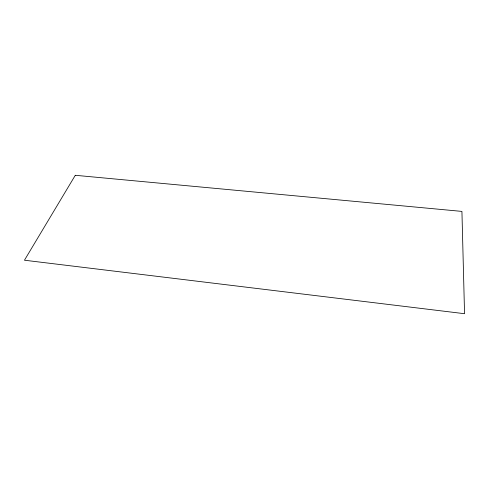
<?xml version="1.0" encoding="UTF-8"?>
<svg xmlns="http://www.w3.org/2000/svg" width="489" height="489" viewBox="0 0 489 489"><rect width="100%" height="100%" fill="white"/><g stroke="black" fill="none" stroke-linecap="round" stroke-linejoin="round"><path stroke-width="0.73" d="M75.294 175.294L24.45 260.221L464.55 313.706L461.928 211.401L75.294 175.294"/></g></svg>
